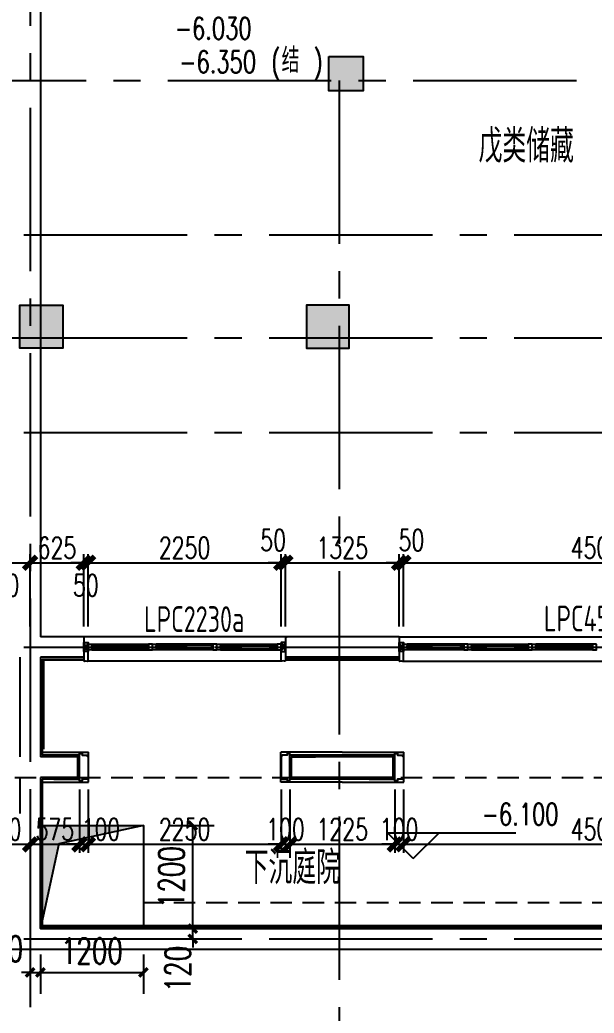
# Model space of a CAD drawing. Extents: x 296441 to 853063, y 459050 to 1117990.
# Drawn here: x 658378 to 665072, y 870055 to 881624 of the extents above; entities that cross this region are included whole.
import ezdxf

# ---------------------------------------------------------------- set-up
doc = ezdxf.new("R2010")
doc.units = 0
doc.header["$LTSCALE"] = 1000
for name, pattern in [('14-FL01-P$0$HIDDEN', [0.375, 0.25, -0.125]), ('14-GRID$0$CENTER2', [28.575, 19.05, -3.175, 3.175, -3.175]), ('BSMT-PLAN-BS01$0$$0$HIDDEN', [0.375, 0.25, -0.125]), ('DZ-3-PLAN-FL01$0$DASHED2', [0.375, 0.25, -0.125])]:
    doc.linetypes.add(name, pattern=pattern)
for name, color, linetype in [('0-COL-H1', 170, 'Continuous'), ('14-GRID$0$G-GRID', 9, '14-GRID$0$CENTER2'), ('14-PLAN-BS01-P$0$A-ANNO-LEVL', 3, 'Continuous'), ('14-PLAN-BS01-P$0$A-ROOM-IDEN', 4, 'Continuous'), ('A-ROOF', 2, 'Continuous'), ('BSMT-PLAN-BS01$0$A-WALL', 1, 'Continuous'), ('DZ-3-PLAN-FL01$0$A-WALL', 1, 'Continuous'), ('DZ-PLAN-MAIN-FL01$0$A-WIND-IDEN', 33, 'Continuous'), ('E-TEXT-BS01-MI-14$0$A-ROOM-IDEN', 4, 'Continuous'), ('E1-BS01-14$0$A-WALL-FNSH', 6, 'Continuous'), ('E1-BS01-18-19$0$A-FLOR', 23, 'Continuous'), ('E1-BS01-18-19$0$A-OVLK', 140, 'Continuous'), ('E1-BS01-18-19$0$A-SECT-WIND', 155, 'Continuous'), ('E1-BS01-18-19$0$A-SECT-WOOD', 17, 'Continuous'), ('E1-BS01-18-19$0$A-WALL-FNSH', 6, 'Continuous'), ('E1-BS01-18-19$0$G-XREF', 2, 'Continuous'), ('E1-BS01-20$0$A-WALL', 1, 'Continuous'), ('G-BS01-20$0$A-OVLK', 140, 'Continuous'), ('menchuangtao1$0$A-DETL-STONE', 42, 'Continuous'), ('menchuangtao1$0$A-WALL', 1, 'Continuous'), ('menchuangtao1$0$A_CUR_FRAME', 112, 'Continuous'), ('mentao100$0$A-SECT-FNSH', 6, 'Continuous'), ('mentao100$0$A-SECT-STONE', 42, 'Continuous'), ('mentao100$0$A-WALL', 1, 'Continuous'), ('PUB_DIM', 3, 'Continuous'), ('PUB_TEXT', 7, 'Continuous'), ('WALL', 242, 'Continuous'), ('ZT0_默认图层-----PM、LM、DY、JD', 7, 'Continuous'), ('ZT1_Dim---标注---PM、LM、DY、JD', 252, 'Continuous')]:
    doc.layers.add(name, color=color, linetype=linetype)
doc.styles.add('_TCH_DIM', font='SIMPLEX', dxfattribs={"bigfont": 'GBCBIG'})
doc.styles.add('_TCH_DIM_T3', font='SIMPLEX', dxfattribs={"width": 0.705882, "bigfont": 'GBCBIG'})
doc.styles.get("Standard").update_dxf_attribs({"font": 'gbenor.shx', "bigfont": 'gbcbig.shx'})
doc.styles.add('ZT-DIMSTYLE', font='ROMANS.shx', dxfattribs={"width": 0.7, "bigfont": 'CHINESE.shx'})
doc.dimstyles.new('_TCH_ARCH&&100', dxfattribs={"dimtxt": 297.5, "dimasz": 100, "dimexe": 250, "dimexo": 300, "dimgap": 100, "dimtad": 1, "dimdec": 0, "dimzin": 0, "dimdsep": 46, "dimtxsty": '_TCH_DIM_T3', "dimblk": 'ARCHTICK', "dimcen": 0.09, "dimclrt": 7, "dimazin": 2, "dimtfac": 1, "dimtdec": 0, "dimtix": 1, "dimtmove": 2, "dimatfit": 3, "dimfxl": 0, "dimtolj": 1, "dimtzin": 0, "dimarcsym": 0})
doc.dimstyles.new('ZT-DIM100', dxfattribs={"dimscale": 100, "dimtxt": 2.5, "dimasz": 1.5, "dimexe": 1, "dimexo": 1, "dimgap": 0.5, "dimtad": 1, "dimdec": 0, "dimdsep": 46, "dimtxsty": 'ZT-DIMSTYLE', "dimblk": 'ARCHTICK', "dimcen": 2.5, "dimclrd": 175, "dimclre": 175, "dimclrt": 7, "dimazin": 2, "dimtfac": 1, "dimtix": 1, "dimtmove": 2, "dimatfit": 3, "dimfxl": 0, "dimarcsym": 0})

# ---------------------------------------------------------------- blocks, each defined once
blk = doc.blocks.new('_ArchTick')
at = {"color": 0, "linetype": 'ByBlock', "const_width": 0.4}
blk.add_lwpolyline([(-0.5, -0.5), (0.5, 0.5)], dxfattribs=at)
blk = doc.blocks.new('*D2179')
at = {"layer": 'Defpoints', "color": 0, "transparency": 16777216}
for p in [(659818, 871039), (660394, 871039), (659818, 870919)]:
    blk.add_point(p, dxfattribs=at)
at = {"layer": 'PUB_DIM', "color": 0, "lineweight": -2, "transparency": 16777216}
for p, q in [((660394, 871039), (660394, 871139)), ((660118, 871039), (660644, 871039)), ((660394, 870919), (660394, 871039)), ((660118, 870919), (660644, 870919)), ((660394, 870919), (660394, 870819))]:
    blk.add_line(p, q, dxfattribs=at)
at = {"layer": 'PUB_DIM', "color": 0, "lineweight": -2, "transparency": 16777216, "xscale": 100, "yscale": 100, "zscale": 100}
for p, rotation in [((660394, 871039), 269.9993051845557), ((660394, 870919), 89.99930518455578)]:
    blk.add_blockref('_ArchTick', p, dxfattribs=dict(at, rotation=rotation))
at = {"layer": 'PUB_DIM', "color": 7, "transparency": 16777216, "insert": (660219, 870569), "char_height": 297.5, "attachment_point": 5, "rotation": 89.9993, "style": '_TCH_DIM_T3'}
blk.add_mtext('\\A1;120', dxfattribs=at)
blk = doc.blocks.new('*D2180')
at = {"layer": 'Defpoints', "color": 0, "transparency": 16777216}
for p in [(659818, 872239), (660394, 872239), (659818, 871039)]:
    blk.add_point(p, dxfattribs=at)
at = {"layer": 'PUB_DIM', "color": 0, "lineweight": -2, "transparency": 16777216}
for p, q in [((660118, 872239), (660644, 872239)), ((660394, 871039), (660394, 872239)), ((660118, 871039), (660644, 871039))]:
    blk.add_line(p, q, dxfattribs=at)
at = {"layer": 'PUB_DIM', "color": 0, "lineweight": -2, "transparency": 16777216, "xscale": 100, "yscale": 100, "zscale": 100}
for p, rotation in [((660394, 872239), 89.99930518468445), ((660394, 871039), 269.9993051846845)]:
    blk.add_blockref('_ArchTick', p, dxfattribs=dict(at, rotation=rotation))
at = {"layer": 'PUB_DIM', "color": 7, "transparency": 16777216, "insert": (660146, 871639), "char_height": 297.5, "attachment_point": 5, "rotation": 89.9993, "style": '_TCH_DIM_T3'}
blk.add_mtext('\\A1;1200', dxfattribs=at)
blk = doc.blocks.new('*D2181')
at = {"layer": 'Defpoints', "color": 0, "transparency": 16777216}
for p in [(658498, 871039), (658618, 871039), (658618, 870529)]:
    blk.add_point(p, dxfattribs=at)
at = {"layer": 'PUB_DIM', "color": 0, "lineweight": -2, "transparency": 16777216}
for p, q in [((658498, 870739), (658498, 870279)), ((658618, 870739), (658618, 870279)), ((658498, 870529), (658398, 870529)), ((658498, 870529), (658618, 870529)), ((658618, 870529), (658718, 870529))]:
    blk.add_line(p, q, dxfattribs=at)
at = {"layer": 'PUB_DIM', "color": 0, "lineweight": -2, "transparency": 16777216, "xscale": 100, "yscale": 100, "zscale": 100}
blk.add_blockref('_ArchTick', (658498, 870529), dxfattribs=at)
at = {"layer": 'PUB_DIM', "color": 0, "lineweight": -2, "transparency": 16777216, "xscale": 100, "yscale": 100, "zscale": 100, "rotation": 180}
blk.add_blockref('_ArchTick', (658618, 870529), dxfattribs=at)
at = {"layer": 'PUB_DIM', "color": 7, "transparency": 16777216, "insert": (658148, 870804), "char_height": 297.5, "attachment_point": 5, "style": '_TCH_DIM_T3'}
blk.add_mtext('\\A1;120', dxfattribs=at)
blk = doc.blocks.new('*D2182')
at = {"layer": 'Defpoints', "color": 0, "transparency": 16777216}
for p in [(658618, 871039), (659818, 871039), (659818, 870529)]:
    blk.add_point(p, dxfattribs=at)
at = {"layer": 'PUB_DIM', "color": 0, "lineweight": -2, "transparency": 16777216}
for p, q in [((658618, 870739), (658618, 870279)), ((659818, 870739), (659818, 870279)), ((658618, 870529), (659818, 870529))]:
    blk.add_line(p, q, dxfattribs=at)
at = {"layer": 'PUB_DIM', "color": 0, "lineweight": -2, "transparency": 16777216, "xscale": 100, "yscale": 100, "zscale": 100, "rotation": 180}
blk.add_blockref('_ArchTick', (658618, 870529), dxfattribs=at)
at = {"layer": 'PUB_DIM', "color": 0, "lineweight": -2, "transparency": 16777216, "xscale": 100, "yscale": 100, "zscale": 100}
blk.add_blockref('_ArchTick', (659818, 870529), dxfattribs=at)
at = {"layer": 'PUB_DIM', "color": 7, "transparency": 16777216, "insert": (659218, 870778), "char_height": 297.5, "attachment_point": 5, "style": '_TCH_DIM_T3'}
blk.add_mtext('\\A1;1200', dxfattribs=at)
blk = doc.blocks.new('20B-1')
at = {"layer": '14-PLAN-BS01-P$0$A-ANNO-LEVL'}
for p, q in [((863748, 68328), (863448, 68628)), ((863448, 68628), (864944, 68628)), ((863748, 68328), (864048, 68628))]:
    blk.add_line(p, q, dxfattribs=at)
at = {"layer": 'DZ-PLAN-MAIN-FL01$0$A-WIND-IDEN', "color": 2, "width": 0.8}
for s, p in [('LPC2230a', (860610, 70968)), ('LPC4530', (865270, 70975))]:
    blk.add_text(s, height=300, dxfattribs=at).set_placement(p)
at = {"layer": 'E-TEXT-BS01-MI-14$0$A-ROOM-IDEN'}
for s, p in [('戊类储藏', (864509, 76436)), ('下沉庭院', (861783, 68030))]:
    blk.add_text(s, height=385.8, dxfattribs=at).set_placement(p)
at = {"layer": 'PUB_TEXT', "style": '_TCH_DIM', "width": 0.705882}
for s, p in [('-6.030', (860969, 77871)), ('(', (862094, 77481)), (')', (862587, 77481)), ('-6.350', (861021, 77481)), ('-6.100', (864546, 68718))]:
    blk.add_text(s, height=255, dxfattribs=at).set_placement(p)
at = {"layer": 'PUB_TEXT', "style": '_TCH_DIM'}
blk.add_text('结', height=289, dxfattribs=at).set_placement((862214, 77481))
blk = doc.blocks.new('E1-BS01-18-19$0$750----DDDD')
at = {"layer": 'E1-BS01-18-19$0$A-SECT-WIND'}
for p, q in [((45, 32.5), (705, 32.5)), ((60, 15), (690, 15)), ((45, -32.5), (705, -32.5)), ((60, -15), (690, -15))]:
    blk.add_line(p, q, dxfattribs=at)
at = {"layer": 'E1-BS01-18-19$0$A-SECT-WOOD'}
for points in [[(0, 32.5), (45, 32.5), (45, -32.5), (0, -32.5)], [(60, 15), (60, -15), (45, -15), (45, 15)], [(690, 15), (690, -15), (705, -15), (705, 15)], [(750, 32.5), (705, 32.5), (705, -32.5), (750, -32.5)]]:
    blk.add_lwpolyline(points, close=True, dxfattribs=at)
blk = doc.blocks.new('menchuangtao1')
at = {"layer": 'menchuangtao1$0$A-DETL-STONE'}
blk.add_lwpolyline([(-10, -52), (-10, -159, -0.471625), (-15, -162, -0.528396), (-19, -165, 0.241692), (-51, -165, -0.528396), (-55, -162, -0.471625), (-60, -159), (-60, -52)], format="xyb", close=True, dxfattribs=at)
at = {"layer": 'menchuangtao1$0$A-WALL'}
for p, q in [((-10, 120), (-10, -120)), ((-10, 120), (10, 120)), ((-10, -120), (10, -120))]:
    blk.add_line(p, q, dxfattribs=at)
at = {"layer": 'menchuangtao1$0$A_CUR_FRAME'}
for p, q in [((-60, -52), (-10, 52)), ((-60, 52), (-10, -52))]:
    blk.add_line(p, q, dxfattribs=at)
blk.add_lwpolyline([(-10, -52), (-10, 52), (-60, 52), (-60, -52)], close=True, dxfattribs=at)
blk = doc.blocks.new('6yhd')
at = {"layer": 'E1-BS01-14$0$A-WALL-FNSH'}
for p, q in [((-4300, -3740), (-2975, -3740)), ((-140, -3740), (-625, -3740))]:
    blk.add_line(p, q, dxfattribs=at)
at = {"layer": 'E1-BS01-18-19$0$A-FLOR'}
for p, q in [((-4298, -3480), (-8900, -3480)), ((-2975, -3480), (-623, -3480)), ((-4342, -3765), (-8858, -3765)), ((-2933, -3765), (-667, -3765))]:
    blk.add_line(p, q, dxfattribs=at)
at = {"layer": 'E1-BS01-18-19$0$A-OVLK'}
for p, q in [((-4300, -3755), (-2975, -3755)), ((-625, -3755), (-155, -3755))]:
    blk.add_line(p, q, dxfattribs=at)
at = {"layer": 'WALL'}
for p, q in [((-120, 4080), (-120, -3480)), ((-4300, -3480), (-2975, -3480)), ((-4300, -3480), (-4300, -3720)), ((-2975, -3480), (-2975, -3720)), ((-625, -3480), (-120, -3480)), ((-625, -3480), (-625, -3720)), ((-4300, -3720), (-2975, -3720)), ((-625, -3720), (-120, -3720))]:
    blk.add_line(p, q, dxfattribs=at)
for p in [(-6600, -3600), (-5100, -3600), (-2175, -3600)]:
    blk.add_blockref('E1-BS01-18-19$0$750----DDDD', p)
at = {"extrusion": (0, 0, -1), "zscale": -1}
for p in [(5100, -3600), (2175, -3600), (675, -3600)]:
    blk.add_blockref('E1-BS01-18-19$0$750----DDDD', p, dxfattribs=at)
at = {"layer": 'E1-BS01-18-19$0$G-XREF'}
blk.add_blockref('menchuangtao1', (-4290, -3600), dxfattribs=at)
at = {"layer": 'E1-BS01-18-19$0$G-XREF', "extrusion": (0, 0, -1), "zscale": -1}
blk.add_blockref('menchuangtao1', (2985, -3600), dxfattribs=at)
at = {"layer": 'WALL'}
blk.add_blockref('menchuangtao1', (-615, -3600), dxfattribs=at)
blk = doc.blocks.new('2133')
at = {"layer": 'A-ROOF'}
h = blk.add_hatch(color=239, dxfattribs=at)
h.dxf.hatch_style = 1
h.paths.add_polyline_path([(2199785, 1716691), (2200477, 1716841), (2200542, 1716905), (2199571, 1716905), (2199571, 1715907), (2199615, 1715907)])
h.paths.add_polyline_path([(2199615, 1715907), (2199571, 1715907), (2199571, 1715705)])
h.paths.add_polyline_path([(2200571, 1716905), (2200542, 1716905), (2200477, 1716841), (2200571, 1716861)])
h.paths.add_polyline_path([(2200771, 1716905), (2200571, 1716905), (2200571, 1716861)])
at = {"layer": '14-PLAN-BS01-P$0$A-ROOM-IDEN', "linetype": '14-FL01-P$0$HIDDEN'}
for points in [[(2208876, 1716005), (2200771, 1716005)], [(2208876, 1715705), (2200771, 1715705)]]:
    blk.add_lwpolyline(points, dxfattribs=at)
at = {"layer": 'A-ROOF', "color": 239}
blk.add_lwpolyline([(2199571, 1716905), (2200771, 1716905), (2200771, 1715705), (2199571, 1715705)], close=True, dxfattribs=at)
blk.add_lwpolyline([(2199571, 1716905), (2200771, 1716905), (2200771, 1715705), (2199571, 1715705)], close=True, dxfattribs=at)
blk.add_lwpolyline([(2200771, 1716905), (2199785, 1716691), (2199571, 1715705)], dxfattribs=at)
blk = doc.blocks.new('mentao100')
at = {"layer": 'mentao100$0$A-SECT-FNSH'}
for p, q in [((-280, 140), (20, 140)), ((-280, -140), (20, -140))]:
    blk.add_line(p, q, dxfattribs=at)
at = {"layer": 'mentao100$0$A-SECT-STONE', "ltscale": 0.1}
blk.add_lwpolyline([(20, 140), (20, 160), (50, 160), (50, 140), (105, 140, -0.414214), (110, 135), (110, 130), (115, 130, -0.414165), (120, 125), (120, 98), (120, -125, -0.414165), (115, -130), (110, -130), (110, -135, -0.414214), (105, -140), (50, -140), (50, -160), (20, -160), (20, -140)], format="xyb", close=True, dxfattribs=at)
at = {"layer": 'mentao100$0$A-WALL'}
blk.add_lwpolyline([(-280, -120), (0, -120), (0, 120), (-280, 120)], dxfattribs=at)
blk = doc.blocks.new('*D2196')
at = {"layer": 'Defpoints', "color": 0, "ltscale": 1000, "transparency": 16777216}
for p in [(662848, 872759), (667348, 872759), (667348, 872021)]:
    blk.add_point(p, dxfattribs=at)
at = {"layer": 'ZT1_Dim---标注---PM、LM、DY、JD', "color": 175, "linetype": 'ByBlock', "lineweight": -2, "ltscale": 1000, "transparency": 16777216}
for p, q in [((662848, 872659), (662848, 871921)), ((667348, 872659), (667348, 871921))]:
    blk.add_line(p, q, dxfattribs=at)
at = {"layer": 'ZT1_Dim---标注---PM、LM、DY、JD', "color": 175, "lineweight": -2, "ltscale": 1000, "transparency": 16777216}
blk.add_line((662848, 872021), (667348, 872021), dxfattribs=at)
at = {"layer": 'ZT1_Dim---标注---PM、LM、DY、JD', "color": 175, "lineweight": -2, "ltscale": 1000, "transparency": 16777216, "xscale": 150, "yscale": 150, "zscale": 150, "rotation": 180}
blk.add_blockref('_ArchTick', (662848, 872021), dxfattribs=at)
at = {"layer": 'ZT1_Dim---标注---PM、LM、DY、JD', "color": 175, "lineweight": -2, "ltscale": 1000, "transparency": 16777216, "xscale": 150, "yscale": 150, "zscale": 150}
blk.add_blockref('_ArchTick', (667348, 872021), dxfattribs=at)
at = {"layer": 'ZT1_Dim---标注---PM、LM、DY、JD', "color": 7, "ltscale": 1000, "transparency": 16777216, "insert": (665098, 872196), "char_height": 250, "attachment_point": 5, "style": 'ZT-DIMSTYLE'}
blk.add_mtext('4500', dxfattribs=at)
blk = doc.blocks.new('*D2197')
at = {"layer": 'Defpoints', "color": 0, "ltscale": 1000, "transparency": 16777216}
for p in [(662748, 872759), (662848, 872759), (662848, 872021)]:
    blk.add_point(p, dxfattribs=at)
at = {"layer": 'ZT1_Dim---标注---PM、LM、DY、JD', "color": 175, "linetype": 'ByBlock', "lineweight": -2, "ltscale": 1000, "transparency": 16777216}
for p, q in [((662748, 872659), (662748, 871921)), ((662848, 872659), (662848, 871921))]:
    blk.add_line(p, q, dxfattribs=at)
at = {"layer": 'ZT1_Dim---标注---PM、LM、DY、JD', "color": 175, "lineweight": -2, "ltscale": 1000, "transparency": 16777216}
for p, q in [((662748, 872021), (662598, 872021)), ((662748, 872021), (662848, 872021)), ((662848, 872021), (662998, 872021))]:
    blk.add_line(p, q, dxfattribs=at)
at = {"layer": 'ZT1_Dim---标注---PM、LM、DY、JD', "color": 175, "lineweight": -2, "ltscale": 1000, "transparency": 16777216, "xscale": 150, "yscale": 150, "zscale": 150}
blk.add_blockref('_ArchTick', (662748, 872021), dxfattribs=at)
at = {"layer": 'ZT1_Dim---标注---PM、LM、DY、JD', "color": 175, "lineweight": -2, "ltscale": 1000, "transparency": 16777216, "xscale": 150, "yscale": 150, "zscale": 150, "rotation": 180}
blk.add_blockref('_ArchTick', (662848, 872021), dxfattribs=at)
at = {"layer": 'ZT1_Dim---标注---PM、LM、DY、JD', "color": 7, "ltscale": 1000, "transparency": 16777216, "insert": (662798, 872196), "char_height": 250, "attachment_point": 5, "style": 'ZT-DIMSTYLE'}
blk.add_mtext('100', dxfattribs=at)
blk = doc.blocks.new('*D2198')
at = {"layer": 'Defpoints', "color": 0, "ltscale": 1000, "transparency": 16777216}
for p in [(661524, 872759), (662748, 872759), (662748, 872021)]:
    blk.add_point(p, dxfattribs=at)
at = {"layer": 'ZT1_Dim---标注---PM、LM、DY、JD', "color": 175, "linetype": 'ByBlock', "lineweight": -2, "ltscale": 1000, "transparency": 16777216}
for p, q in [((661524, 872659), (661524, 871921)), ((662748, 872659), (662748, 871921))]:
    blk.add_line(p, q, dxfattribs=at)
at = {"layer": 'ZT1_Dim---标注---PM、LM、DY、JD', "color": 175, "lineweight": -2, "ltscale": 1000, "transparency": 16777216}
blk.add_line((661524, 872021), (662748, 872021), dxfattribs=at)
at = {"layer": 'ZT1_Dim---标注---PM、LM、DY、JD', "color": 175, "lineweight": -2, "ltscale": 1000, "transparency": 16777216, "xscale": 150, "yscale": 150, "zscale": 150, "rotation": 180}
blk.add_blockref('_ArchTick', (661524, 872021), dxfattribs=at)
at = {"layer": 'ZT1_Dim---标注---PM、LM、DY、JD', "color": 175, "lineweight": -2, "ltscale": 1000, "transparency": 16777216, "xscale": 150, "yscale": 150, "zscale": 150}
blk.add_blockref('_ArchTick', (662748, 872021), dxfattribs=at)
at = {"layer": 'ZT1_Dim---标注---PM、LM、DY、JD', "color": 7, "ltscale": 1000, "transparency": 16777216, "insert": (662136, 872196), "char_height": 250, "attachment_point": 5, "style": 'ZT-DIMSTYLE'}
blk.add_mtext('1225', dxfattribs=at)
blk = doc.blocks.new('*D2199')
at = {"layer": 'Defpoints', "color": 0, "ltscale": 1000, "transparency": 16777216}
for p in [(661424, 872759), (661524, 872759), (661524, 872021)]:
    blk.add_point(p, dxfattribs=at)
at = {"layer": 'ZT1_Dim---标注---PM、LM、DY、JD', "color": 175, "linetype": 'ByBlock', "lineweight": -2, "ltscale": 1000, "transparency": 16777216}
for p, q in [((661424, 872659), (661424, 871921)), ((661524, 872659), (661524, 871921))]:
    blk.add_line(p, q, dxfattribs=at)
at = {"layer": 'ZT1_Dim---标注---PM、LM、DY、JD', "color": 175, "lineweight": -2, "ltscale": 1000, "transparency": 16777216}
for p, q in [((661424, 872021), (661274, 872021)), ((661424, 872021), (661524, 872021)), ((661524, 872021), (661674, 872021))]:
    blk.add_line(p, q, dxfattribs=at)
at = {"layer": 'ZT1_Dim---标注---PM、LM、DY、JD', "color": 175, "lineweight": -2, "ltscale": 1000, "transparency": 16777216, "xscale": 150, "yscale": 150, "zscale": 150}
blk.add_blockref('_ArchTick', (661424, 872021), dxfattribs=at)
at = {"layer": 'ZT1_Dim---标注---PM、LM、DY、JD', "color": 175, "lineweight": -2, "ltscale": 1000, "transparency": 16777216, "xscale": 150, "yscale": 150, "zscale": 150, "rotation": 180}
blk.add_blockref('_ArchTick', (661524, 872021), dxfattribs=at)
at = {"layer": 'ZT1_Dim---标注---PM、LM、DY、JD', "color": 7, "ltscale": 1000, "transparency": 16777216, "insert": (661474, 872196), "char_height": 250, "attachment_point": 5, "style": 'ZT-DIMSTYLE'}
blk.add_mtext('100', dxfattribs=at)
blk = doc.blocks.new('*D2200')
at = {"layer": 'Defpoints', "color": 0, "ltscale": 1000, "transparency": 16777216}
for p in [(659173, 872759), (661424, 872759), (661424, 872021)]:
    blk.add_point(p, dxfattribs=at)
at = {"layer": 'ZT1_Dim---标注---PM、LM、DY、JD', "color": 175, "linetype": 'ByBlock', "lineweight": -2, "ltscale": 1000, "transparency": 16777216}
for p, q in [((659173, 872659), (659173, 871921)), ((661424, 872659), (661424, 871921))]:
    blk.add_line(p, q, dxfattribs=at)
at = {"layer": 'ZT1_Dim---标注---PM、LM、DY、JD', "color": 175, "lineweight": -2, "ltscale": 1000, "transparency": 16777216}
blk.add_line((659173, 872021), (661424, 872021), dxfattribs=at)
at = {"layer": 'ZT1_Dim---标注---PM、LM、DY、JD', "color": 175, "lineweight": -2, "ltscale": 1000, "transparency": 16777216, "xscale": 150, "yscale": 150, "zscale": 150, "rotation": 180}
blk.add_blockref('_ArchTick', (659173, 872021), dxfattribs=at)
at = {"layer": 'ZT1_Dim---标注---PM、LM、DY、JD', "color": 175, "lineweight": -2, "ltscale": 1000, "transparency": 16777216, "xscale": 150, "yscale": 150, "zscale": 150}
blk.add_blockref('_ArchTick', (661424, 872021), dxfattribs=at)
at = {"layer": 'ZT1_Dim---标注---PM、LM、DY、JD', "color": 7, "ltscale": 1000, "transparency": 16777216, "insert": (660298, 872196), "char_height": 250, "attachment_point": 5, "style": 'ZT-DIMSTYLE'}
blk.add_mtext('2250', dxfattribs=at)
blk = doc.blocks.new('*D2201')
at = {"layer": 'Defpoints', "color": 0, "ltscale": 1000, "transparency": 16777216}
for p in [(659073, 872759), (659173, 872759), (659173, 872021)]:
    blk.add_point(p, dxfattribs=at)
at = {"layer": 'ZT1_Dim---标注---PM、LM、DY、JD', "color": 175, "linetype": 'ByBlock', "lineweight": -2, "ltscale": 1000, "transparency": 16777216}
for p, q in [((659073, 872659), (659073, 871921)), ((659173, 872659), (659173, 871921))]:
    blk.add_line(p, q, dxfattribs=at)
at = {"layer": 'ZT1_Dim---标注---PM、LM、DY、JD', "color": 175, "lineweight": -2, "ltscale": 1000, "transparency": 16777216}
for p, q in [((659073, 872021), (658923, 872021)), ((659073, 872021), (659173, 872021)), ((659173, 872021), (659323, 872021))]:
    blk.add_line(p, q, dxfattribs=at)
at = {"layer": 'ZT1_Dim---标注---PM、LM、DY、JD', "color": 175, "lineweight": -2, "ltscale": 1000, "transparency": 16777216, "xscale": 150, "yscale": 150, "zscale": 150}
blk.add_blockref('_ArchTick', (659073, 872021), dxfattribs=at)
at = {"layer": 'ZT1_Dim---标注---PM、LM、DY、JD', "color": 175, "lineweight": -2, "ltscale": 1000, "transparency": 16777216, "xscale": 150, "yscale": 150, "zscale": 150, "rotation": 180}
blk.add_blockref('_ArchTick', (659173, 872021), dxfattribs=at)
at = {"layer": 'ZT1_Dim---标注---PM、LM、DY、JD', "color": 7, "ltscale": 1000, "transparency": 16777216, "insert": (659323, 872196), "char_height": 250, "attachment_point": 5, "style": 'ZT-DIMSTYLE'}
blk.add_mtext('100', dxfattribs=at)
blk = doc.blocks.new('*D2202')
at = {"layer": 'Defpoints', "color": 0, "ltscale": 1000, "transparency": 16777216}
for p in [(658498, 872759), (659073, 872759), (659073, 872021)]:
    blk.add_point(p, dxfattribs=at)
at = {"layer": 'ZT1_Dim---标注---PM、LM、DY、JD', "color": 175, "linetype": 'ByBlock', "lineweight": -2, "ltscale": 1000, "transparency": 16777216}
for p, q in [((658498, 872659), (658498, 871921)), ((659073, 872659), (659073, 871921))]:
    blk.add_line(p, q, dxfattribs=at)
at = {"layer": 'ZT1_Dim---标注---PM、LM、DY、JD', "color": 175, "lineweight": -2, "ltscale": 1000, "transparency": 16777216}
blk.add_line((658498, 872021), (659073, 872021), dxfattribs=at)
at = {"layer": 'ZT1_Dim---标注---PM、LM、DY、JD', "color": 175, "lineweight": -2, "ltscale": 1000, "transparency": 16777216, "xscale": 150, "yscale": 150, "zscale": 150, "rotation": 180}
blk.add_blockref('_ArchTick', (658498, 872021), dxfattribs=at)
at = {"layer": 'ZT1_Dim---标注---PM、LM、DY、JD', "color": 175, "lineweight": -2, "ltscale": 1000, "transparency": 16777216, "xscale": 150, "yscale": 150, "zscale": 150}
blk.add_blockref('_ArchTick', (659073, 872021), dxfattribs=at)
at = {"layer": 'ZT1_Dim---标注---PM、LM、DY、JD', "color": 7, "ltscale": 1000, "transparency": 16777216, "insert": (658786, 872196), "char_height": 250, "attachment_point": 5, "style": 'ZT-DIMSTYLE'}
blk.add_mtext('575', dxfattribs=at)
blk = doc.blocks.new('*D2203')
at = {"layer": 'Defpoints', "color": 0, "ltscale": 1000, "transparency": 16777216}
for p in [(657848, 872759), (658498, 872759), (658498, 872021)]:
    blk.add_point(p, dxfattribs=at)
at = {"layer": 'ZT1_Dim---标注---PM、LM、DY、JD', "color": 175, "linetype": 'ByBlock', "lineweight": -2, "ltscale": 1000, "transparency": 16777216}
for p, q in [((657848, 872659), (657848, 871921)), ((658498, 872659), (658498, 871921))]:
    blk.add_line(p, q, dxfattribs=at)
at = {"layer": 'ZT1_Dim---标注---PM、LM、DY、JD', "color": 175, "lineweight": -2, "ltscale": 1000, "transparency": 16777216}
blk.add_line((657848, 872021), (658498, 872021), dxfattribs=at)
at = {"layer": 'ZT1_Dim---标注---PM、LM、DY、JD', "color": 175, "lineweight": -2, "ltscale": 1000, "transparency": 16777216, "xscale": 150, "yscale": 150, "zscale": 150, "rotation": 180}
blk.add_blockref('_ArchTick', (657848, 872021), dxfattribs=at)
at = {"layer": 'ZT1_Dim---标注---PM、LM、DY、JD', "color": 175, "lineweight": -2, "ltscale": 1000, "transparency": 16777216, "xscale": 150, "yscale": 150, "zscale": 150}
blk.add_blockref('_ArchTick', (658498, 872021), dxfattribs=at)
at = {"layer": 'ZT1_Dim---标注---PM、LM、DY、JD', "color": 7, "ltscale": 1000, "transparency": 16777216, "insert": (658173, 872196), "char_height": 250, "attachment_point": 5, "style": 'ZT-DIMSTYLE'}
blk.add_mtext('650', dxfattribs=at)
blk = doc.blocks.new('*D2267')
at = {"layer": 'Defpoints', "color": 0, "ltscale": 1000, "transparency": 16777216}
for p in [(667348, 875300), (662848, 874459), (667348, 874459)]:
    blk.add_point(p, dxfattribs=at)
at = {"layer": 'ZT1_Dim---标注---PM、LM、DY、JD', "color": 175, "linetype": 'ByBlock', "lineweight": -2, "ltscale": 1000, "transparency": 16777216}
for p, q in [((662848, 874559), (662848, 875400)), ((667348, 874559), (667348, 875400)), ((662848, 875300), (667348, 875300))]:
    blk.add_line(p, q, dxfattribs=at)
at = {"layer": 'ZT1_Dim---标注---PM、LM、DY、JD', "color": 175, "lineweight": -2, "ltscale": 1000, "transparency": 16777216, "xscale": 150, "yscale": 150, "zscale": 150, "rotation": 180}
blk.add_blockref('_ArchTick', (662848, 875300), dxfattribs=at)
at = {"layer": 'ZT1_Dim---标注---PM、LM、DY、JD', "color": 175, "lineweight": -2, "ltscale": 1000, "transparency": 16777216, "xscale": 150, "yscale": 150, "zscale": 150}
blk.add_blockref('_ArchTick', (667348, 875300), dxfattribs=at)
at = {"layer": 'ZT1_Dim---标注---PM、LM、DY、JD', "color": 7, "ltscale": 1000, "transparency": 16777216, "insert": (665098, 875475), "char_height": 250, "attachment_point": 5, "style": 'ZT-DIMSTYLE'}
blk.add_mtext('4500', dxfattribs=at)
blk = doc.blocks.new('*D2268')
at = {"layer": 'Defpoints', "color": 0, "ltscale": 1000, "transparency": 16777216}
for p in [(662848, 875300), (662798, 874459), (662848, 874459)]:
    blk.add_point(p, dxfattribs=at)
at = {"layer": 'ZT1_Dim---标注---PM、LM、DY、JD', "color": 175, "linetype": 'ByBlock', "lineweight": -2, "ltscale": 1000, "transparency": 16777216}
for p, q in [((662798, 874559), (662798, 875400)), ((662848, 874559), (662848, 875400)), ((662798, 875300), (662648, 875300)), ((662798, 875300), (662848, 875300)), ((662848, 875300), (662998, 875300))]:
    blk.add_line(p, q, dxfattribs=at)
at = {"layer": 'ZT1_Dim---标注---PM、LM、DY、JD', "color": 175, "lineweight": -2, "ltscale": 1000, "transparency": 16777216, "xscale": 150, "yscale": 150, "zscale": 150}
blk.add_blockref('_ArchTick', (662798, 875300), dxfattribs=at)
at = {"layer": 'ZT1_Dim---标注---PM、LM、DY、JD', "color": 175, "lineweight": -2, "ltscale": 1000, "transparency": 16777216, "xscale": 150, "yscale": 150, "zscale": 150, "rotation": 180}
blk.add_blockref('_ArchTick', (662848, 875300), dxfattribs=at)
at = {"layer": 'ZT1_Dim---标注---PM、LM、DY、JD', "color": 7, "ltscale": 1000, "transparency": 16777216, "insert": (662942, 875563), "char_height": 250, "attachment_point": 5, "style": 'ZT-DIMSTYLE'}
blk.add_mtext('50', dxfattribs=at)
blk = doc.blocks.new('*D2269')
at = {"layer": 'Defpoints', "color": 0, "ltscale": 1000, "transparency": 16777216}
for p in [(662798, 875300), (661474, 874459), (662798, 874459)]:
    blk.add_point(p, dxfattribs=at)
at = {"layer": 'ZT1_Dim---标注---PM、LM、DY、JD', "color": 175, "linetype": 'ByBlock', "lineweight": -2, "ltscale": 1000, "transparency": 16777216}
for p, q in [((661474, 874559), (661474, 875400)), ((662798, 874559), (662798, 875400)), ((661474, 875300), (662798, 875300))]:
    blk.add_line(p, q, dxfattribs=at)
at = {"layer": 'ZT1_Dim---标注---PM、LM、DY、JD', "color": 175, "lineweight": -2, "ltscale": 1000, "transparency": 16777216, "xscale": 150, "yscale": 150, "zscale": 150, "rotation": 180}
blk.add_blockref('_ArchTick', (661474, 875300), dxfattribs=at)
at = {"layer": 'ZT1_Dim---标注---PM、LM、DY、JD', "color": 175, "lineweight": -2, "ltscale": 1000, "transparency": 16777216, "xscale": 150, "yscale": 150, "zscale": 150}
blk.add_blockref('_ArchTick', (662798, 875300), dxfattribs=at)
at = {"layer": 'ZT1_Dim---标注---PM、LM、DY、JD', "color": 7, "ltscale": 1000, "transparency": 16777216, "insert": (662136, 875475), "char_height": 250, "attachment_point": 5, "style": 'ZT-DIMSTYLE'}
blk.add_mtext('1325', dxfattribs=at)
blk = doc.blocks.new('*D2270')
at = {"layer": 'Defpoints', "color": 0, "ltscale": 1000, "transparency": 16777216}
for p in [(661474, 875300), (661424, 874459), (661474, 874459)]:
    blk.add_point(p, dxfattribs=at)
at = {"layer": 'ZT1_Dim---标注---PM、LM、DY、JD', "color": 175, "linetype": 'ByBlock', "lineweight": -2, "ltscale": 1000, "transparency": 16777216}
for p, q in [((661424, 874559), (661424, 875400)), ((661474, 874559), (661474, 875400)), ((661424, 875300), (661274, 875300)), ((661424, 875300), (661474, 875300)), ((661474, 875300), (661624, 875300))]:
    blk.add_line(p, q, dxfattribs=at)
at = {"layer": 'ZT1_Dim---标注---PM、LM、DY、JD', "color": 175, "lineweight": -2, "ltscale": 1000, "transparency": 16777216, "xscale": 150, "yscale": 150, "zscale": 150}
blk.add_blockref('_ArchTick', (661424, 875300), dxfattribs=at)
at = {"layer": 'ZT1_Dim---标注---PM、LM、DY、JD', "color": 175, "lineweight": -2, "ltscale": 1000, "transparency": 16777216, "xscale": 150, "yscale": 150, "zscale": 150, "rotation": 180}
blk.add_blockref('_ArchTick', (661474, 875300), dxfattribs=at)
at = {"layer": 'ZT1_Dim---标注---PM、LM、DY、JD', "color": 7, "ltscale": 1000, "transparency": 16777216, "insert": (661330, 875563), "char_height": 250, "attachment_point": 5, "style": 'ZT-DIMSTYLE'}
blk.add_mtext('50', dxfattribs=at)
blk = doc.blocks.new('*D2271')
at = {"layer": 'Defpoints', "color": 0, "ltscale": 1000, "transparency": 16777216}
for p in [(661424, 875300), (659173, 874459), (661424, 874459)]:
    blk.add_point(p, dxfattribs=at)
at = {"layer": 'ZT1_Dim---标注---PM、LM、DY、JD', "color": 175, "linetype": 'ByBlock', "lineweight": -2, "ltscale": 1000, "transparency": 16777216}
for p, q in [((659173, 874559), (659173, 875400)), ((661424, 874559), (661424, 875400)), ((659173, 875300), (661424, 875300))]:
    blk.add_line(p, q, dxfattribs=at)
at = {"layer": 'ZT1_Dim---标注---PM、LM、DY、JD', "color": 175, "lineweight": -2, "ltscale": 1000, "transparency": 16777216, "xscale": 150, "yscale": 150, "zscale": 150, "rotation": 180}
blk.add_blockref('_ArchTick', (659173, 875300), dxfattribs=at)
at = {"layer": 'ZT1_Dim---标注---PM、LM、DY、JD', "color": 175, "lineweight": -2, "ltscale": 1000, "transparency": 16777216, "xscale": 150, "yscale": 150, "zscale": 150}
blk.add_blockref('_ArchTick', (661424, 875300), dxfattribs=at)
at = {"layer": 'ZT1_Dim---标注---PM、LM、DY、JD', "color": 7, "ltscale": 1000, "transparency": 16777216, "insert": (660298, 875475), "char_height": 250, "attachment_point": 5, "style": 'ZT-DIMSTYLE'}
blk.add_mtext('2250', dxfattribs=at)
blk = doc.blocks.new('*D2272')
at = {"layer": 'Defpoints', "color": 0, "ltscale": 1000, "transparency": 16777216}
for p in [(659173, 875300), (659123, 874459), (659173, 874459)]:
    blk.add_point(p, dxfattribs=at)
at = {"layer": 'ZT1_Dim---标注---PM、LM、DY、JD', "color": 175, "linetype": 'ByBlock', "lineweight": -2, "ltscale": 1000, "transparency": 16777216}
for p, q in [((659123, 874559), (659123, 875400)), ((659173, 874559), (659173, 875400)), ((659123, 875300), (658973, 875300)), ((659123, 875300), (659173, 875300)), ((659173, 875300), (659323, 875300))]:
    blk.add_line(p, q, dxfattribs=at)
at = {"layer": 'ZT1_Dim---标注---PM、LM、DY、JD', "color": 175, "lineweight": -2, "ltscale": 1000, "transparency": 16777216, "xscale": 150, "yscale": 150, "zscale": 150}
blk.add_blockref('_ArchTick', (659123, 875300), dxfattribs=at)
at = {"layer": 'ZT1_Dim---标注---PM、LM、DY、JD', "color": 175, "lineweight": -2, "ltscale": 1000, "transparency": 16777216, "xscale": 150, "yscale": 150, "zscale": 150, "rotation": 180}
blk.add_blockref('_ArchTick', (659173, 875300), dxfattribs=at)
at = {"layer": 'ZT1_Dim---标注---PM、LM、DY、JD', "color": 7, "ltscale": 1000, "transparency": 16777216, "insert": (659148, 875038), "char_height": 250, "attachment_point": 5, "style": 'ZT-DIMSTYLE'}
blk.add_mtext('50', dxfattribs=at)
blk = doc.blocks.new('*D2273')
at = {"layer": 'Defpoints', "color": 0, "ltscale": 1000, "transparency": 16777216}
for p in [(659123, 875300), (658498, 874459), (659123, 874459)]:
    blk.add_point(p, dxfattribs=at)
at = {"layer": 'ZT1_Dim---标注---PM、LM、DY、JD', "color": 175, "linetype": 'ByBlock', "lineweight": -2, "ltscale": 1000, "transparency": 16777216}
for p, q in [((658498, 874559), (658498, 875400)), ((659123, 874559), (659123, 875400)), ((658498, 875300), (659123, 875300))]:
    blk.add_line(p, q, dxfattribs=at)
at = {"layer": 'ZT1_Dim---标注---PM、LM、DY、JD', "color": 175, "lineweight": -2, "ltscale": 1000, "transparency": 16777216, "xscale": 150, "yscale": 150, "zscale": 150, "rotation": 180}
blk.add_blockref('_ArchTick', (658498, 875300), dxfattribs=at)
at = {"layer": 'ZT1_Dim---标注---PM、LM、DY、JD', "color": 175, "lineweight": -2, "ltscale": 1000, "transparency": 16777216, "xscale": 150, "yscale": 150, "zscale": 150}
blk.add_blockref('_ArchTick', (659123, 875300), dxfattribs=at)
at = {"layer": 'ZT1_Dim---标注---PM、LM、DY、JD', "color": 7, "ltscale": 1000, "transparency": 16777216, "insert": (658811, 875475), "char_height": 250, "attachment_point": 5, "style": 'ZT-DIMSTYLE'}
blk.add_mtext('625', dxfattribs=at)
blk = doc.blocks.new('*D2274')
at = {"layer": 'Defpoints', "color": 0, "ltscale": 1000, "transparency": 16777216}
for p in [(658498, 875300), (657798, 874459), (658498, 874459)]:
    blk.add_point(p, dxfattribs=at)
at = {"layer": 'ZT1_Dim---标注---PM、LM、DY、JD', "color": 175, "linetype": 'ByBlock', "lineweight": -2, "ltscale": 1000, "transparency": 16777216}
for p, q in [((657798, 874559), (657798, 875400)), ((658498, 874559), (658498, 875400)), ((657798, 875300), (658498, 875300))]:
    blk.add_line(p, q, dxfattribs=at)
at = {"layer": 'ZT1_Dim---标注---PM、LM、DY、JD', "color": 175, "lineweight": -2, "ltscale": 1000, "transparency": 16777216, "xscale": 150, "yscale": 150, "zscale": 150, "rotation": 180}
blk.add_blockref('_ArchTick', (657798, 875300), dxfattribs=at)
at = {"layer": 'ZT1_Dim---标注---PM、LM、DY、JD', "color": 175, "lineweight": -2, "ltscale": 1000, "transparency": 16777216, "xscale": 150, "yscale": 150, "zscale": 150}
blk.add_blockref('_ArchTick', (658498, 875300), dxfattribs=at)
at = {"layer": 'ZT1_Dim---标注---PM、LM、DY、JD', "color": 7, "ltscale": 1000, "transparency": 16777216, "insert": (658148, 875038), "char_height": 250, "attachment_point": 5, "style": 'ZT-DIMSTYLE'}
blk.add_mtext('700', dxfattribs=at)
blk = doc.blocks.new('*U2447')
at = {"layer": 'E1-BS01-18-19$0$A-OVLK'}
for p, q in [((-415, 175), (125, 175)), ((125, -175), (125, 175)), ((-415, -175), (125, -175))]:
    blk.add_line(p, q, dxfattribs=at)
blk = doc.blocks.new('*U2442')
at = {"layer": 'E1-BS01-18-19$0$A-OVLK'}
for p, q in [((-592, 175), (125, 175)), ((125, -175), (125, 175)), ((-592, -175), (125, -175))]:
    blk.add_line(p, q, dxfattribs=at)

msp = doc.modelspace()

# ---------------------------------------------------------------- linework, layer by layer
msp.add_line((658123.5, 877919.3), (658873.5, 877919.3))
at = {"layer": '0-COL-H1', "elevation": 0}
msp.add_lwpolyline([(661978.5, 881199.3), (662378.5, 881199.3), (662378.5, 880799.3), (661978.5, 880799.3)], close=True, dxfattribs=at)
at = {"layer": '0-COL-H1'}
for points in [[(658618.5, 878299.3), (658618.5, 878299.3), (658878.5, 878299.3), (658878.5, 877799.3), (658378.5, 877799.3), (658378.5, 878299.3)], [(661978.5, 878299.3), (661978.5, 878299.3), (661718.5, 878299.3), (661718.5, 877799.3), (662218.5, 877799.3), (662218.5, 878299.3)]]:
    msp.add_lwpolyline(points, close=True, dxfattribs=at)
at = {"layer": '0-COL-H1', "color": 254}
for points in [[(662378.5, 880799.3, 0), (662378.5, 881199.3, 0), (661978.5, 880799.3, 0), (661978.5, 881199.3, 0)], [(658618.5, 878299.3), (658378.5, 878299.3), (658618.5, 878299.3), (658378.5, 877799.3)], [(658618.5, 878299.3), (658378.5, 877799.3), (658878.5, 878299.3), (658878.5, 877799.3)], [(661978.5, 878299.3), (662218.5, 877799.3), (661718.5, 878299.3), (661718.5, 877799.3)], [(661978.5, 878299.3), (662218.5, 878299.3), (661978.5, 878299.3), (662218.5, 877799.3)]]:
    msp.add_solid(points, dxfattribs=at)
at = {"layer": '14-GRID$0$G-GRID', "color": 8, "ltscale": 0.1}
for p, q in [((658498.5, 900603), (658498.5, 867844.6)), ((620098.5, 880919.3), (676818.6, 880919.3)), ((662098.5, 880919.3), (662098.5, 867844.6)), ((598417.5, 879119.3), (676818.6, 879119.3)), ((598417.5, 877919.3), (676818.6, 877919.3)), ((598417.5, 876819.3), (676818.6, 876819.3)), ((598417.5, 874319.3), (676818.6, 874319.3)), ((598417.5, 870919.3), (676818.6, 870919.3))]:
    msp.add_line(p, q, dxfattribs=at)
at = {"layer": 'BSMT-PLAN-BS01$0$A-WALL', "color": 1}
for p, q in [((658618.5, 873399.3), (658618.5, 873039.3)), ((658618.5, 872799.3), (658618.5, 871039.3)), ((658618.5, 871039.3), (667978.5, 871039.3)), ((608578.5, 870799.3), (668218.5, 870799.3))]:
    msp.add_line(p, q, dxfattribs=at)
at = {"layer": 'BSMT-PLAN-BS01$0$A-WALL', "color": 5, "linetype": 'BSMT-PLAN-BS01$0$$0$HIDDEN'}
msp.add_line((608818.5, 872799.3), (667978.5, 872799.3), dxfattribs=at)
at = {"layer": 'E1-BS01-18-19$0$A-WALL-FNSH'}
for p, q in [((659073.4, 873059.3), (658638.5, 873059.3)), ((662748.4, 873059.3), (661523.5, 873059.3)), ((659073.4, 872779.3), (658638.5, 872779.3)), ((662748.4, 872779.3), (661523.5, 872779.3))]:
    msp.add_line(p, q, dxfattribs=at)
at = {"layer": 'E1-BS01-20$0$A-WALL'}
for p, q in [((658378.5, 874199.3), (658378.5, 873039.3)), ((658618.5, 874199.3), (658618.5, 873039.3)), ((658378.5, 872799.3), (658378.5, 872378.8)), ((658618.5, 872799.3), (658618.5, 872378.8))]:
    msp.add_line(p, q, dxfattribs=at)
at = {"layer": 'G-BS01-20$0$A-OVLK'}
for p, q in [((658653.5, 874164.3), (658653.5, 873129.3)), ((658653.5, 871074.3), (667943.5, 871074.3))]:
    msp.add_line(p, q, dxfattribs=at)
at = {"layer": 'mentao100$0$A-SECT-FNSH'}
for p, q in [((658638.5, 874179.3), (658638.5, 873059.3)), ((658638.5, 872779.3), (658638.5, 871059.3)), ((658638.5, 871059.3), (667958.5, 871059.3))]:
    msp.add_line(p, q, dxfattribs=at)
at = {"layer": 'WALL'}
for p, q in [((659053.4, 873039.3), (658618.5, 873039.3)), ((659053.4, 872799.3), (659053.4, 873039.3)), ((662728.4, 873039.3), (661543.5, 873039.3)), ((661543.5, 872799.3), (661543.5, 873039.3)), ((662728.4, 872799.3), (662728.4, 873039.3)), ((659053.4, 872799.3), (658618.5, 872799.3)), ((662728.4, 872799.3), (661543.5, 872799.3))]:
    msp.add_line(p, q, dxfattribs=at)

# ---------------------------------------------------------------- block references
msp.add_blockref('20B-1', (-200784.3, 803526.5))
at = {"layer": 'A-ROOF'}
msp.add_blockref('2133', (-1540952.4, -844665.4), dxfattribs=at)
at = {"layer": 'DZ-3-PLAN-FL01$0$A-WALL', "color": 33, "linetype": 'DZ-3-PLAN-FL01$0$DASHED2', "extrusion": (0, 0, -1), "zscale": -1}
msp.add_blockref('6yhd', (-658498.5, 877919.3), dxfattribs=at)
at = {"layer": 'E1-BS01-18-19$0$G-XREF', "extrusion": (0, 0, -1), "xscale": -1, "zscale": -1}
for p in [(-659053.4, 872919.3), (-662728.4, 872919.3)]:
    msp.add_blockref('mentao100', p, dxfattribs=at)
at = {"layer": 'E1-BS01-18-19$0$G-XREF', "xscale": -1}
msp.add_blockref('mentao100', (661543.5, 872919.3), dxfattribs=at)
at = {"layer": 'ZT0_默认图层-----PM、LM、DY、JD', "ltscale": 1000}
for name, p in [('*U2447', (659053.4, 872919.3)), ('*U2442', (662728.4, 872919.3))]:
    msp.add_blockref(name, p, dxfattribs=at)
at = {"layer": 'ZT0_默认图层-----PM、LM、DY、JD', "ltscale": 1000, "xscale": -1}
msp.add_blockref('*U2442', (661543.5, 872919.3), dxfattribs=at)

# ---------------------------------------------------------------- dimensions: what is measured, and where the dimension line sits
at = {"layer": 'PUB_DIM'}
for p1, p2, distance, picture, middle in [((659818.5, 871039.3), (659818.5, 872239.3), -575.9, '*D2180', (660145.6, 871639.3)), ((658618.5, 871039.3), (659818.5, 871039.3), -509.9, '*D2182', (659218.5, 870778.2))]:
    dim = msp.add_aligned_dim(p1=p1, p2=p2, distance=distance, dimstyle='_TCH_ARCH&&100', dxfattribs=at)
    dim.commit()
    dim.dimension.update_dxf_attribs({"geometry": picture, "text_midpoint": middle})
for base, p1, p2, angle, picture, middle in [((660394.4, 871039.3), (659818.5, 870919.3), (659818.5, 871039.3), 89.99931, '*D2179', (660219.4, 870569.3)), ((658618.5, 870529.4), (658498.5, 871039.3), (658618.5, 871039.3), 0, '*D2181', (658148.5, 870804.4))]:
    dim = msp.add_linear_dim(base=base, p1=p1, p2=p2, angle=angle, dimstyle='_TCH_ARCH&&100', dxfattribs=at)
    dim.commit()
    dim.dimension.update_dxf_attribs({"geometry": picture, "text_midpoint": middle, "dimtype": 161})
at = {"layer": 'ZT1_Dim---标注---PM、LM、DY、JD', "ltscale": 1000}
for base, p1, p2, picture, middle in [((661473.5, 875300.4), (661423.5, 874459.3), (661473.5, 874459.3), '*D2270', (661329.7, 875562.9)), ((662848.4, 875300.4), (662798.4, 874459.3), (662848.4, 874459.3), '*D2268', (662942.2, 875562.9)), ((658498.5, 875300.4), (657798.5, 874459.3), (658498.5, 874459.3), '*D2274', (658148.5, 875037.9)), ((659173.4, 875300.4), (659123.4, 874459.3), (659173.4, 874459.3), '*D2272', (659148.4, 875037.9))]:
    dim = msp.add_linear_dim(base=base, p1=p1, p2=p2, dimstyle='ZT-DIM100', dxfattribs=at)
    dim.commit()
    dim.dimension.update_dxf_attribs({"geometry": picture, "text_midpoint": middle, "dimtype": 160})
for base, p1, p2, picture, middle in [((659123.4, 875300.4), (658498.5, 874459.3), (659123.4, 874459.3), '*D2273', (658810.9, 875475.4)), ((661423.5, 875300.4), (659173.4, 874459.3), (661423.5, 874459.3), '*D2271', (660298.5, 875475.4)), ((662798.4, 875300.4), (661473.5, 874459.3), (662798.4, 874459.3), '*D2269', (662136, 875475.4)), ((667348.5, 875300.4), (662848.4, 874459.3), (667348.5, 874459.3), '*D2267', (665098.4, 875475.4))]:
    dim = msp.add_linear_dim(base=base, p1=p1, p2=p2, dimstyle='ZT-DIM100', dxfattribs=at)
    dim.commit()
    dim.dimension.update_dxf_attribs({"geometry": picture, "text_midpoint": middle})
for base, p1, p2, picture, middle in [((658498.5, 872020.5, 0), (657848.5, 872759.3, 0), (658498.5, 872759.3, 0), '*D2203', (658173.5, 872195.5, 0)), ((659073.4, 872020.5, 0), (658498.5, 872759.3, 0), (659073.4, 872759.3, 0), '*D2202', (658785.9, 872195.5, 0)), ((661423.5, 872020.5, 0), (659173.4, 872759.3, 0), (661423.5, 872759.3, 0), '*D2200', (660298.5, 872195.5, 0)), ((661523.5, 872020.5, 0), (661423.5, 872759.3, 0), (661523.5, 872759.3, 0), '*D2199', (661473.5, 872195.5, 0)), ((662748.4, 872020.5, 0), (661523.5, 872759.3, 0), (662748.4, 872759.3, 0), '*D2198', (662136, 872195.5, 0)), ((662848.4, 872020.5, 0), (662748.4, 872759.3, 0), (662848.4, 872759.3, 0), '*D2197', (662798.4, 872195.5, 0)), ((667348.5, 872020.5, 0), (662848.4, 872759.3, 0), (667348.5, 872759.3, 0), '*D2196', (665098.4, 872195.5, 0))]:
    dim = msp.add_linear_dim(base=base, p1=p1, p2=p2, dimstyle='ZT-DIM100', override={"dimfxl": 200}, dxfattribs=at)
    dim.commit()
    dim.dimension.update_dxf_attribs({"geometry": picture, "text_midpoint": middle})
dim = msp.add_linear_dim(base=(659173.4, 872020.5, 0), p1=(659073.4, 872759.3, 0), p2=(659173.4, 872759.3, 0), dimstyle='ZT-DIM100', override={"dimfxl": 200}, dxfattribs=at)
dim.commit()
dim.dimension.update_dxf_attribs({"geometry": '*D2201', "text_midpoint": (659323.4, 872195.5, 0), "dimtype": 160})

doc.saveas('drawing.dxf')
